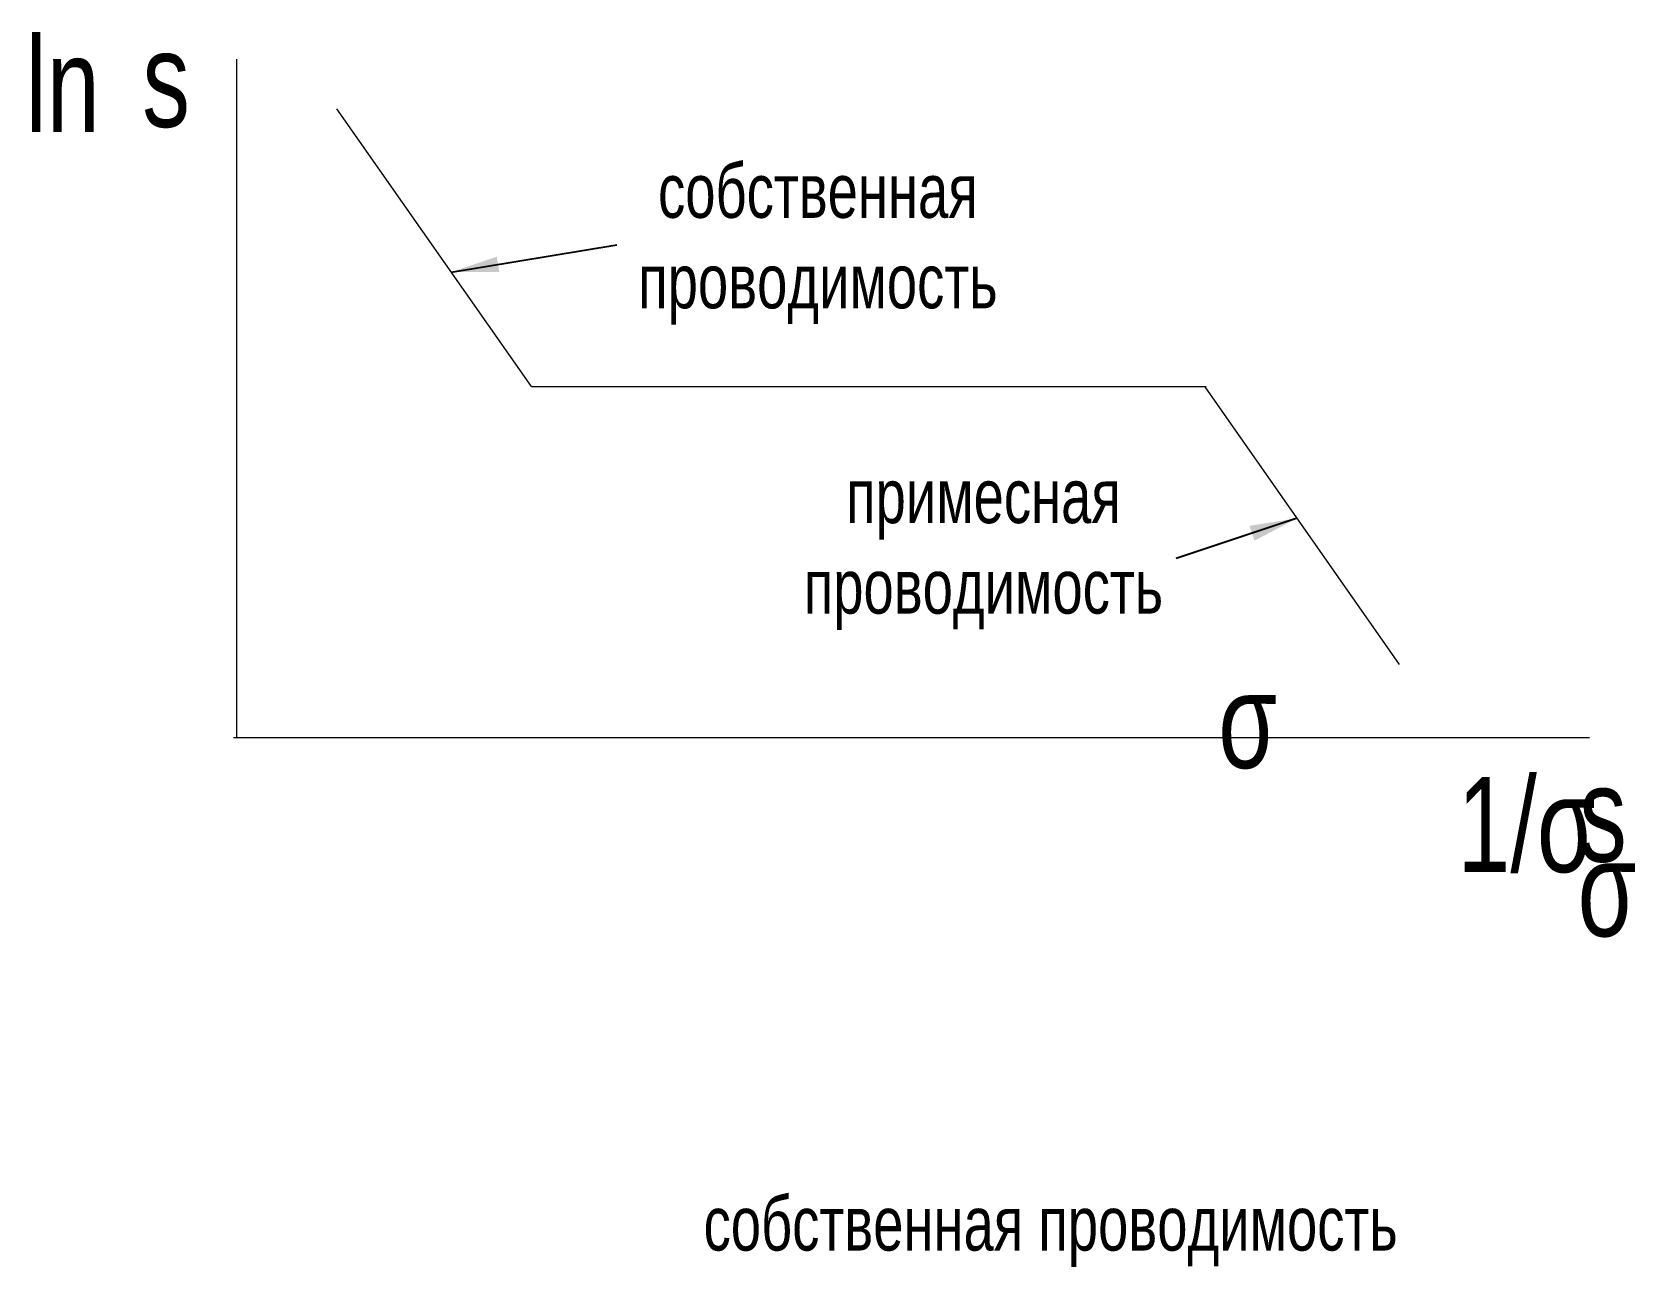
# Model space of a CAD drawing. Header units: millimetres. Extents: x -30 to 207, y -78 to 105.
import ezdxf

# ---------------------------------------------------------------- set-up
doc = ezdxf.new("R2010")
doc.units = ezdxf.units.MM
doc.layers.get('0').update_dxf_attribs({"linetype": 'CONTINUOUS', "lineweight": 0})
doc.styles.get("Standard").update_dxf_attribs({"font": 'txt', "width": 0.75})
doc.dimstyles.get("Standard").update_dxf_attribs({"dimtxt": 2.5, "dimasz": 7, "dimexe": 1.25, "dimexo": 0.625, "dimtad": 1, "dimtxsty": 'Standard', "dimcen": 2.5, "dimadec": 0, "dimazin": 0, "dimtfac": 1, "dimtmove": 0, "dimatfit": 3, "dimfxl": 1, "dimarcsym": 0})

msp = doc.modelspace()

# ---------------------------------------------------------------- linework, layer by layer
for p, q in [((0.49, 0.49), (0.49, 100.49)), ((43.95, 52.25), (15.27, 93.2)), ((43.97, 52.23), (143.46, 52.25)), ((172, 11.25), (143.32, 52.21)), ((0, 0.49), (200, 0.49))]:
    msp.add_line(p, q)

# ---------------------------------------------------------------- texts
at = {"width": 100}
for s, insert, char_height, attachment_point in [('ln', (-25.18, 103.76), 14, 2), ('s', (-9.92, 104.52), 14, 2), ('собственная\\Pпроводимость', (86.21, 73.24), 8, 5), ('примесная\\Pпроводимость', (110.63, 28.23), 8, 5), ('σ', (149.6, 10), 14, 2), ('1/σ', (190.73, -5.34), 14, 2), ('s', (202, -3.8), 14, 2), ('σ', (202.6, -14.8), 14, 2), ('собственная\\~проводимость', (120.54, -67.14), 8, 2)]:
    msp.add_mtext(s, dxfattribs=dict(at, insert=insert, char_height=char_height, attachment_point=attachment_point))

# ---------------------------------------------------------------- leaders
for points in [[(32.13, 69.12), (56.56, 73.13)], [(156.89, 32.83), (139.06, 26.88)]]:
    msp.add_leader(points, dimstyle='Standard')

doc.saveas('drawing.dxf')
